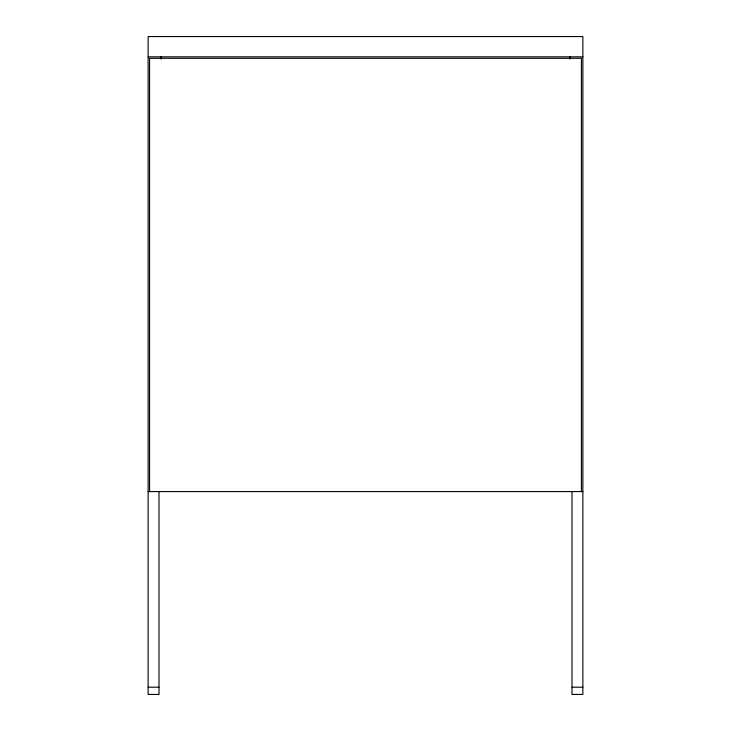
<?xml version="1.0" encoding="UTF-8"?>
<svg xmlns="http://www.w3.org/2000/svg" width="731" height="731" viewBox="0 0 731 731"><rect width="100%" height="100%" fill="white"/><g stroke="black" fill="none" stroke-linecap="round" stroke-linejoin="round"><path stroke-width="1.1" d="M148.128 56.835L582.872 56.835M148.128 491.57L582.872 491.57M148.128 687.204L159.002 687.204M571.998 687.204L582.872 687.204M581.419 491.57L581.419 58.288L149.581 58.288L149.581 491.57M571.998 491.57L571.998 694.45L582.872 694.45L582.872 36.55L148.128 36.55L148.128 694.45L159.002 694.45L159.002 491.57M569.824 56.351L569.824 59.12M161.176 56.351L161.176 59.12"/></g></svg>
